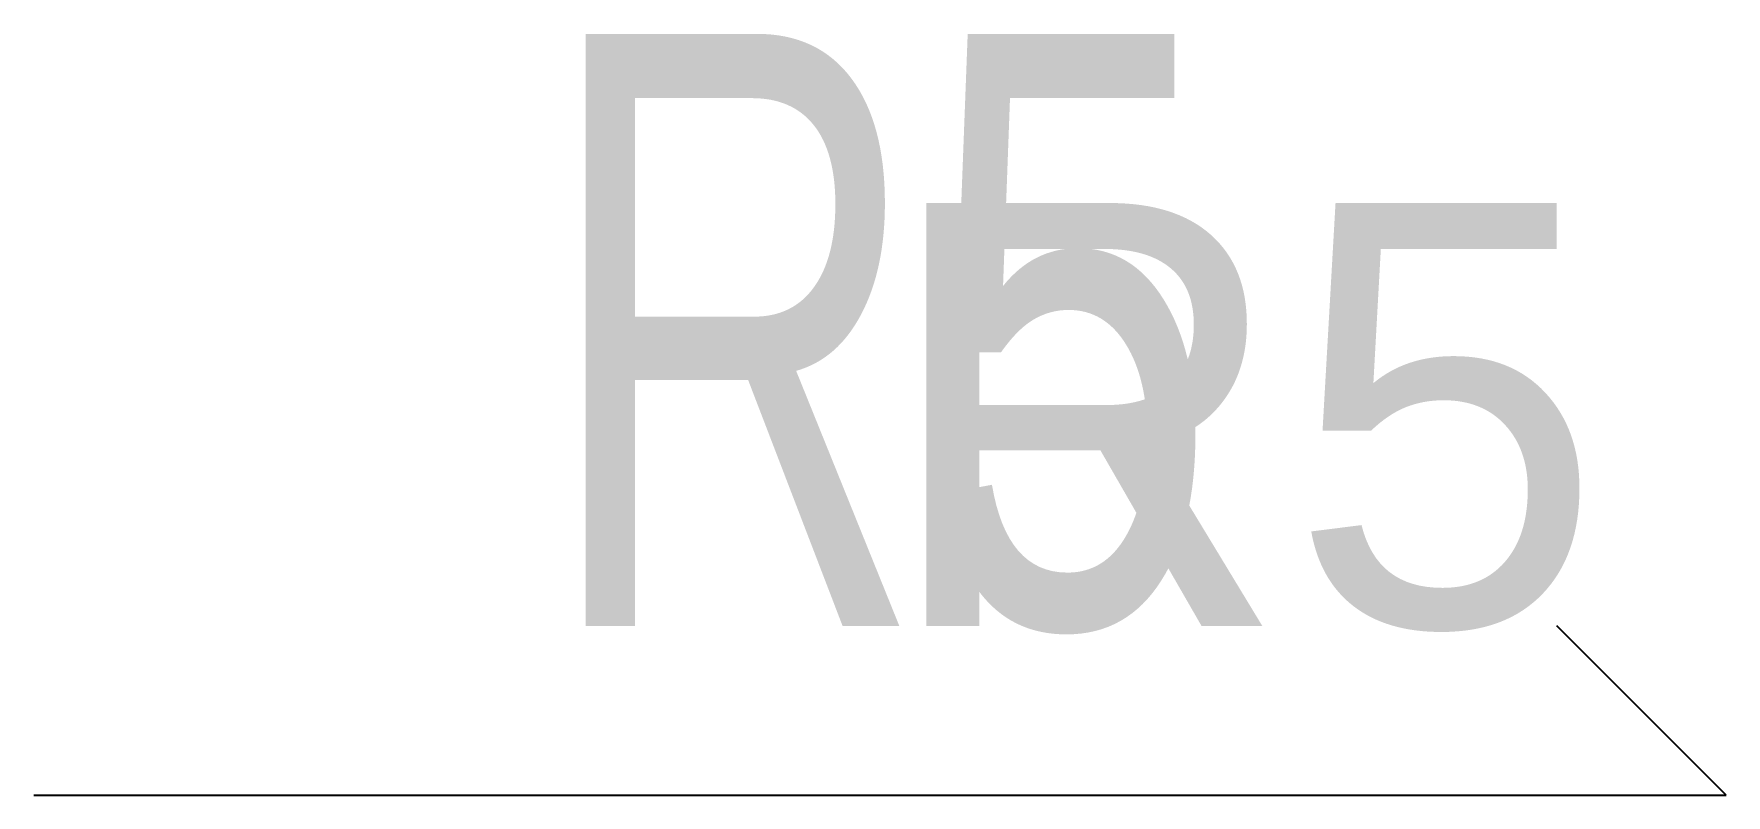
# Model space of a CAD drawing. Header units: millimetres. Extents: x 0 to 10, y 0 to 4.5.
import ezdxf
from ezdxf.enums import TextEntityAlignment as Align

# ---------------------------------------------------------------- set-up
doc = ezdxf.new("R2010")
doc.units = ezdxf.units.MM
doc.layers.add('DIM', color=7, linetype='CONTINUOUS')
doc.layers.add('NOTES', color=7, linetype='CONTINUOUS')

msp = doc.modelspace()

# ---------------------------------------------------------------- linework, layer by layer
at = {"layer": 'DIM'}
for p, q in [((10, 0), (9, 1)), ((0, 0), (10, 0))]:
    msp.add_line(p, q, dxfattribs=at)

# ---------------------------------------------------------------- texts
msp.add_text('R5', height=2.5, dxfattribs=at).set_placement((5, 1))
msp.add_text('R5', height=2.5, dxfattribs=at).set_placement((5, 1))
at = {"layer": 'NOTES', "width": 0.667}
msp.add_text('R5', height=3.5, dxfattribs=at).set_placement((5, 1), align=Align.CENTER)

doc.saveas('drawing.dxf')
